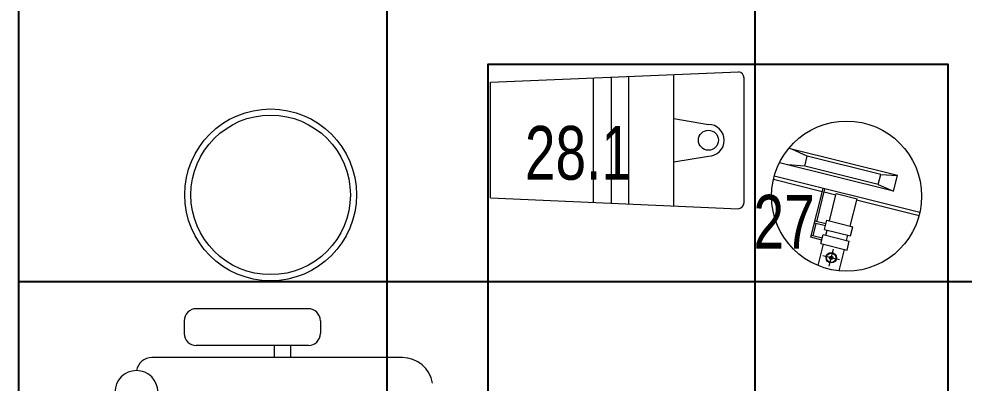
# Model space of a CAD drawing. Extents: x -12260 to 57327, y -29287 to 19916.
# Drawn here: x 10276 to 11816, y -9626 to -9032 of the extents above; entities that cross this region are included whole.
import ezdxf

# ---------------------------------------------------------------- set-up
doc = ezdxf.new("R2010")
doc.units = 0
doc.header["$LTSCALE"] = 0.25
doc.linetypes.add('DASHDOT', pattern=[25.4, 12.7, -6.35, 0, -6.35])
for name, color, linetype, lineweight in [('01-First Floor-FUR$0$72_EGR_EQP_TAG', 142, 'Continuous', 5), ('01-First Floor-FUR$0$LOADING', 253, 'Continuous', 5), ('01-First Floor-FUR$0$Walls', 251, 'Continuous', 5), ('E-LITE-CLNG-CNDT', 6, 'DASHDOT', 35)]:
    doc.layers.add(name, color=color, linetype=linetype, lineweight=lineweight)
doc.layers.add('01-First Floor-FUR$0$FALSE CEILING', color=251, linetype='Continuous')
doc.styles.add('01-First Floor-FUR$0$X3G_ENTITY_257CFD', font='swisscl.ttf', dxfattribs={"height": 200})

# ---------------------------------------------------------------- blocks, each defined once
blk = doc.blocks.new('01-First Floor-FUR$0$WM00001-P')
at = {"layer": '01-First Floor-FUR$0$LOADING'}
for radius in [0.14, 0.13]:
    blk.add_circle((0, 0), radius, dxfattribs=at)
blk = doc.blocks.new('01-First Floor-FUR$0$GF21018-P')
at = {"color": 0}
for p, q in [((-0.2207, 0.4756), (-0.2207, 0.0675)), ((-0.2806, 0.3422), (-0.2598, 0.3422)), ((-0.3002, 0.3226), (-0.3002, 0.14)), ((-0.2402, 0.3226), (-0.2402, 0.14)), ((-0.2402, 0.2937), (-0.2207, 0.2937)), ((-0.2402, 0.2671), (-0.2207, 0.2671)), ((-0.2806, 0.1204), (-0.2598, 0.1204))]:
    blk.add_line(p, q, dxfattribs=at)
for centre, radius, start, end in [((-0.1707, 0.4756), 0.05, 99.6329, 180), ((-0.2806, 0.3226), 0.0196, 90, 180), ((-0.2598, 0.3226), 0.0196, 360, 90), ((-0.2806, 0.14), 0.0196, 180, 270), ((-0.2598, 0.14), 0.0196, 270, 360), ((-0.1643, 0.0425), 0.0351, 90, 270), ((-0.1957, 0.0675), 0.025, 180, 261.4721)]:
    blk.add_arc(centre, radius, start, end, dxfattribs=at)
blk = doc.blocks.new('01-First Floor-FUR$0$O.122.42.80')
at = {"layer": '01-First Floor-FUR$0$LOADING'}
for p, q in [((286356.8, -8336.5, 0), (286179.3, -8292.3, 0)), ((286209.7, -8304.5, 0), (286184.5, -8293.6, 0)), ((286350.4, -8362, 0), (286164.2, -8315.5, 0)), ((286205.5, -8321.2, 0), (286209.7, -8304.5, 0)), ((286329.5, -8334.4, 0), (286209.7, -8304.5, 0)), ((286205.5, -8321.2, 0), (286178.2, -8319, 0)), ((286325.3, -8351.1, 0), (286205.5, -8321.2, 0)), ((286234.1, -8362.8, 0), (286154.4, -8342.9, 0)), ((286393, -8396.8, 0), (286155.8, -8337.6, 0)), ((286325.3, -8351.1, 0), (286329.5, -8334.4, 0)), ((286329.5, -8334.4, 0), (286356.8, -8336.5, 0)), ((286350.4, -8362, 0), (286356.8, -8336.5, 0)), ((286215.6, -8436.9, 0), (286235.4, -8357.5, 0)), ((286225.1, -8411.5, 0), (286238.4, -8358.2, 0)), ((286256.1, -8368.3, 0), (286237, -8363.5, 0)), ((286325.3, -8351.1, 0), (286350.4, -8362, 0)), ((286245.6, -8410.3, 0), (286256.7, -8365.7, 0)), ((286256.7, -8365.7, 0), (286290.7, -8374.2, 0)), ((286279.5, -8418.8, 0), (286290.7, -8374.2, 0)), ((286391.7, -8402.1, 0), (286290, -8376.7, 0)), ((286237.6, -8424, 0), (286241.3, -8409.3, 0)), ((286241.3, -8409.3, 0), (286283.8, -8419.9, 0)), ((286219.3, -8434.7, 0), (286224.3, -8414.5, 0)), ((286239.1, -8418.1, 0), (286221.4, -8413.7, 0)), ((286239.9, -8415.2, 0), (286222.1, -8410.7, 0)), ((286237.6, -8424, 0), (286280.1, -8434.6, 0)), ((286239.8, -8433.6, 0), (286241.9, -8425.1, 0)), ((286280.1, -8434.6, 0), (286283.8, -8419.9, 0)), ((286233.3, -8441.4, 0), (286215.6, -8436.9, 0)), ((286234.1, -8438.4, 0), (286216.3, -8434, 0)), ((286231.9, -8447.3, 0), (286235.5, -8432.5, 0)), ((286235.5, -8432.5, 0), (286278, -8443.1, 0)), ((286273.7, -8442, 0), (286275.8, -8433.6, 0)), ((286227.5, -8483.1, 0), (286236.1, -8448.3, 0)), ((286231.9, -8447.3, 0), (286274.4, -8457.9, 0)), ((286245.3, -8484, 0), (286252.1, -8456.5, 0)), ((286274.4, -8457.9, 0), (286278, -8443.1, 0)), ((286262.4, -8473.9, 0), (286234.9, -8467, 0)), ((286261.4, -8491.6, 0), (286270.1, -8456.8, 0))]:
    blk.add_line(p, q, dxfattribs=at)
for centre, radius in [((286273.7, -8369.9, 0), 122.3), ((286248.7, -8470.3, 0), 8.47), ((286248.7, -8470.3, 0), 7.58), ((286248.7, -8470.3, 0), 2.67)]:
    blk.add_circle(centre, radius, dxfattribs=at)
blk = doc.blocks.new('01-First Floor-FUR$0$28.1')
at = {"layer": '01-First Floor-FUR$0$LOADING'}
for p, q in [((-59566.5, -109878.5), (-59162, -109861.7)), ((-59398.7, -110074.2), (-59398.7, -109871.6)), ((-59369, -110075.5), (-59369, -109870.3)), ((-59340.8, -110076.8), (-59340.8, -109869.2)), ((-59267.4, -110080), (-59267.4, -109866.1)), ((-59153.1, -110074.6), (-59153.1, -109871.9)), ((-59566.5, -110066.8), (-59566.5, -109878.5)), ((-59267.4, -109938), (-59211.3, -109947.4)), ((-59267.4, -110008.5), (-59211.3, -109999)), ((-59566.5, -110066.8), (-59162, -110084.7))]:
    blk.add_line(p, q, dxfattribs=at)
blk.add_circle((-59211.3, -109973.2), 16.3, dxfattribs=at)
for centre, radius, start, end in [((-59163.4, -109871.9), 10.2, 360, 82.1904), ((-59211.3, -109973.2), 25.8, 270, 90), ((-59163.4, -110074.6), 10.2, 277.8096, 360)]:
    blk.add_arc(centre, radius, start, end, dxfattribs=at)
blk = doc.blocks.new('01-First Floor-FUR')
at = {"layer": '01-First Floor-FUR$0$FALSE CEILING', "linetype": 'Continuous'}
for p, q in [((10876, -10660), (10876, -7260)), ((11476, -10660), (11476, -7260)), ((10276, -9460), (14276, -9460))]:
    blk.add_line(p, q, dxfattribs=at)
at = {"layer": '01-First Floor-FUR$0$FALSE CEILING'}
blk.add_lwpolyline([(10276, -7260), (14276, -7260), (14276, -10660), (10276, -10660)], close=True, dxfattribs=at)
at = {"layer": '01-First Floor-FUR$0$FALSE CEILING', "elevation": -0.1}
blk.add_lwpolyline([(11040.4, -10606.6), (11790.4, -10606.6), (11790.4, -9106.6), (11040.4, -9106.6)], close=True, dxfattribs=at)
at = {"layer": '01-First Floor-FUR$0$LOADING', "elevation": -0.1}
blk.add_lwpolyline([(11040.4, -10606.6), (11790.4, -10606.6), (11790.4, -9106.6), (11040.4, -9106.6)], close=True, dxfattribs=at)
at = {"layer": '01-First Floor-FUR$0$Walls'}
blk.add_line((10276, -7260), (10276, -10660), dxfattribs=at)
at = {"layer": '01-First Floor-FUR$0$LOADING'}
for name, p in [('01-First Floor-FUR$0$28.1', (70611, 100743.2, -0.2)), ('01-First Floor-FUR$0$O.122.42.80', (-274648.8, -951.2, -0.1))]:
    blk.add_blockref(name, p, dxfattribs=at)
at = {"layer": '01-First Floor-FUR$0$LOADING', "extrusion": (2.2537e-18, -2.24019e-05, -1), "xscale": -1000, "yscale": 1000, "zscale": 1000, "rotation": 90}
blk.add_blockref('01-First Floor-FUR$0$WM00001-P', (-10686.2, -9319, 0.3), dxfattribs=at)
at = {"layer": '01-First Floor-FUR$0$LOADING', "extrusion": (-7.77426e-06, 2.24021e-05, 1), "xscale": 1000, "yscale": 1000, "zscale": 1000, "rotation": 269.9985892449479}
blk.add_blockref('01-First Floor-FUR$0$GF21018-P', (10425.1, -9804.7, -0.4), dxfattribs=at)
at = {"layer": '01-First Floor-FUR$0$72_EGR_EQP_TAG', "char_height": 87.47, "attachment_point": 2, "style": '01-First Floor-FUR$0$X3G_ENTITY_257CFD'}
for s, insert in [('28.1', (11187.9, -9206.8, -0.1)), ('27', (11523, -9319.1, -0.1))]:
    blk.add_mtext(s, dxfattribs=dict(at, insert=insert))

msp = doc.modelspace()

# ---------------------------------------------------------------- block references
at = {"layer": 'E-LITE-CLNG-CNDT'}
msp.add_blockref('01-First Floor-FUR', (0, 0), dxfattribs=at)

doc.saveas('drawing.dxf')
